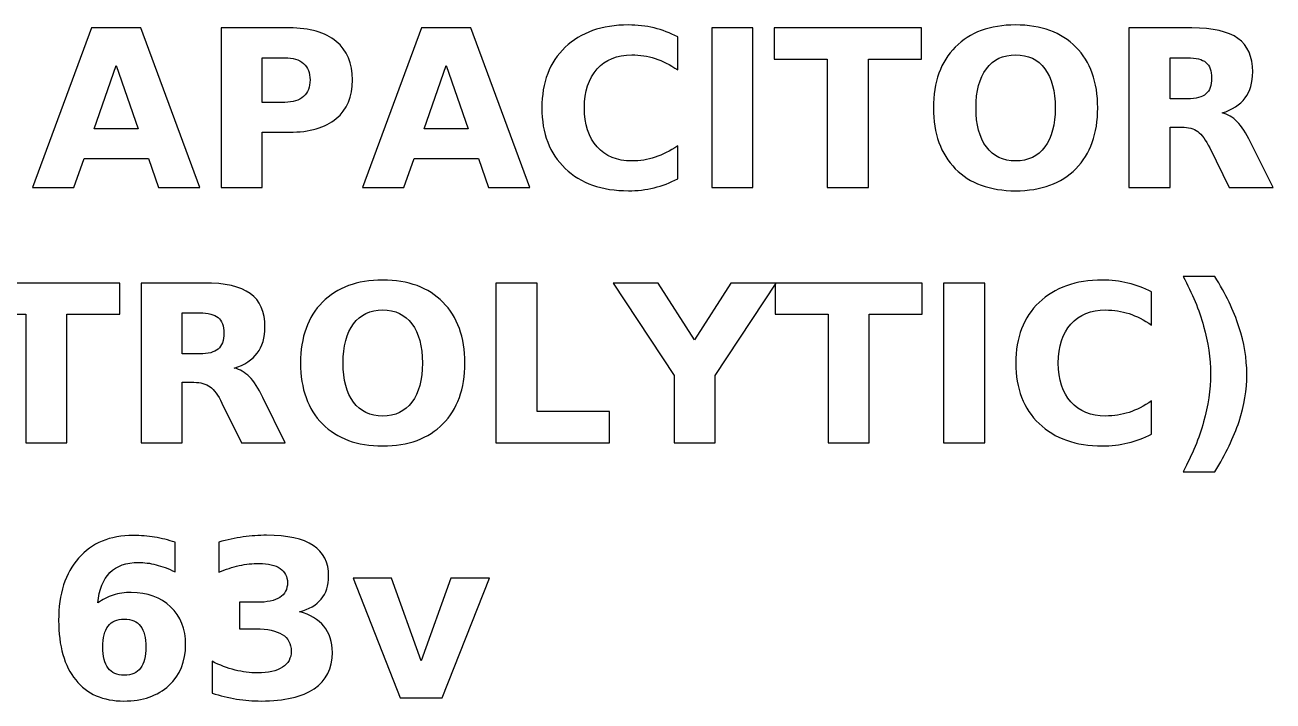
# Model space of a CAD drawing. Header units: centimetres. Extents: x -11.33 to -9.65, y -15.1 to -13.82.
# Drawn here: x -10.705 to -9.649, y -14.387 to -13.815 of the extents above; entities that cross this region are included whole.
import ezdxf

# ---------------------------------------------------------------- set-up
doc = ezdxf.new("R2010")
doc.units = ezdxf.units.CM
doc.header["$MEASUREMENT"] = 0
doc.layers.add('Layer 1', color=7, linetype='Continuous')

msp = doc.modelspace()

# ---------------------------------------------------------------- linework, layer by layer
at = {"layer": 'Layer 1', "color": 250}
for points, knots in [([(-10.15278, -13.94544), (-10.15917, -13.94874), (-10.16584, -13.95124), (-10.17278, -13.95294), (-10.17278, -13.95294), (-10.1797, -13.95464), (-10.18695, -13.95547), (-10.19448, -13.95547), (-10.19448, -13.95547), (-10.21695, -13.95547), (-10.23477, -13.94918), (-10.24792, -13.93661), (-10.24792, -13.93661), (-10.26107, -13.92405), (-10.26764, -13.90701), (-10.26764, -13.88546), (-10.26764, -13.88546), (-10.26764, -13.86389), (-10.26107, -13.84682), (-10.24792, -13.83425), (-10.24792, -13.83425), (-10.23477, -13.82169), (-10.21695, -13.81539), (-10.19448, -13.81539), (-10.19448, -13.81539), (-10.18695, -13.81539), (-10.1797, -13.81623), (-10.17278, -13.81792), (-10.17278, -13.81792), (-10.16584, -13.81962), (-10.15917, -13.82212), (-10.15278, -13.82543), (-10.15278, -13.82543), (-10.15278, -13.82543), (-10.15278, -13.85336), (-10.15278, -13.85336), (-10.15278, -13.85336), (-10.15923, -13.84895), (-10.16559, -13.84574), (-10.17186, -13.8437), (-10.17186, -13.8437), (-10.17812, -13.84163), (-10.18473, -13.84061), (-10.19167, -13.84061), (-10.19167, -13.84061), (-10.20408, -13.84061), (-10.21387, -13.84459), (-10.22097, -13.85256), (-10.22097, -13.85256), (-10.2281, -13.86052), (-10.23165, -13.87148), (-10.23165, -13.88546), (-10.23165, -13.88546), (-10.23165, -13.89942), (-10.2281, -13.91034), (-10.22097, -13.91831), (-10.22097, -13.91831), (-10.21387, -13.92627), (-10.20408, -13.93025), (-10.19167, -13.93025), (-10.19167, -13.93025), (-10.18473, -13.93025), (-10.17812, -13.92924), (-10.17186, -13.92717), (-10.17186, -13.92717), (-10.16559, -13.92513), (-10.15923, -13.92192), (-10.15278, -13.91751), (-10.15278, -13.91751), (-10.15278, -13.91751), (-10.15278, -13.94544), (-10.15278, -13.94544)], [0, 0, 0, 0, 0.0555556, 0.0555556, 0.0555556, 0.0555556, 0.1111111, 0.1111111, 0.1111111, 0.1111111, 0.1666667, 0.1666667, 0.1666667, 0.1666667, 0.2222222, 0.2222222, 0.2222222, 0.2222222, 0.2777778, 0.2777778, 0.2777778, 0.2777778, 0.3333333, 0.3333333, 0.3333333, 0.3333333, 0.3888889, 0.3888889, 0.3888889, 0.3888889, 0.4444444, 0.4444444, 0.4444444, 0.4444444, 0.5, 0.5, 0.5, 0.5, 0.5555556, 0.5555556, 0.5555556, 0.5555556, 0.6111111, 0.6111111, 0.6111111, 0.6111111, 0.6666667, 0.6666667, 0.6666667, 0.6666667, 0.7222222, 0.7222222, 0.7222222, 0.7222222, 0.7777778, 0.7777778, 0.7777778, 0.7777778, 0.8333333, 0.8333333, 0.8333333, 0.8333333, 0.8888889, 0.8888889, 0.8888889, 0.8888889, 0.9444444, 0.9444444, 0.9444444, 0.9444444, 1, 1, 1, 1]), ([(-9.86704, -13.81539), (-9.84534, -13.81539), (-9.82833, -13.8216), (-9.81604, -13.83404), (-9.81604, -13.83404), (-9.80373, -13.84645), (-9.79758, -13.86358), (-9.79758, -13.88546), (-9.79758, -13.88546), (-9.79758, -13.90729), (-9.80373, -13.92442), (-9.81604, -13.93683), (-9.81604, -13.93683), (-9.82833, -13.94927), (-9.84534, -13.95547), (-9.86704, -13.95547), (-9.86704, -13.95547), (-9.88868, -13.95547), (-9.90565, -13.94927), (-9.918, -13.93683), (-9.918, -13.93683), (-9.93032, -13.92442), (-9.93649, -13.90729), (-9.93649, -13.88546), (-9.93649, -13.88546), (-9.93649, -13.86358), (-9.93032, -13.84645), (-9.918, -13.83404), (-9.918, -13.83404), (-9.90565, -13.8216), (-9.88868, -13.81539), (-9.86704, -13.81539)], [0, 0, 0, 0, 0.125, 0.125, 0.125, 0.125, 0.25, 0.25, 0.25, 0.25, 0.375, 0.375, 0.375, 0.375, 0.5, 0.5, 0.5, 0.5, 0.625, 0.625, 0.625, 0.625, 0.75, 0.75, 0.75, 0.75, 0.875, 0.875, 0.875, 0.875, 1, 1, 1, 1]), ([(-10.60037, -13.92828), (-10.60037, -13.92828), (-10.65482, -13.92828), (-10.65482, -13.92828), (-10.65482, -13.92828), (-10.65482, -13.92828), (-10.6634, -13.95285), (-10.6634, -13.95285), (-10.6634, -13.95285), (-10.6634, -13.95285), (-10.6984, -13.95285), (-10.6984, -13.95285), (-10.6984, -13.95285), (-10.6984, -13.95285), (-10.6484, -13.81783), (-10.6484, -13.81783), (-10.6484, -13.81783), (-10.6484, -13.81783), (-10.60688, -13.81783), (-10.60688, -13.81783), (-10.60688, -13.81783), (-10.60688, -13.81783), (-10.55687, -13.95285), (-10.55687, -13.95285), (-10.55687, -13.95285), (-10.55687, -13.95285), (-10.59188, -13.95285), (-10.59188, -13.95285), (-10.59188, -13.95285), (-10.59188, -13.95285), (-10.60037, -13.92828), (-10.60037, -13.92828)], [0, 0, 0, 0, 0.125, 0.125, 0.125, 0.125, 0.25, 0.25, 0.25, 0.25, 0.375, 0.375, 0.375, 0.375, 0.5, 0.5, 0.5, 0.5, 0.625, 0.625, 0.625, 0.625, 0.75, 0.75, 0.75, 0.75, 0.875, 0.875, 0.875, 0.875, 1, 1, 1, 1]), ([(-10.53894, -13.81783), (-10.53894, -13.81783), (-10.48116, -13.81783), (-10.48116, -13.81783), (-10.48116, -13.81783), (-10.46396, -13.81783), (-10.45078, -13.82166), (-10.44158, -13.82928), (-10.44158, -13.82928), (-10.43238, -13.83691), (-10.42778, -13.84777), (-10.42778, -13.86188), (-10.42778, -13.86188), (-10.42778, -13.87602), (-10.43238, -13.88692), (-10.44158, -13.89454), (-10.44158, -13.89454), (-10.45078, -13.90216), (-10.46396, -13.90599), (-10.48116, -13.90599), (-10.48116, -13.90599), (-10.48116, -13.90599), (-10.50412, -13.90599), (-10.50412, -13.90599), (-10.50412, -13.90599), (-10.50412, -13.90599), (-10.50412, -13.95285), (-10.50412, -13.95285), (-10.50412, -13.95285), (-10.50412, -13.95285), (-10.53894, -13.95285), (-10.53894, -13.95285), (-10.53894, -13.95285), (-10.53894, -13.95285), (-10.53894, -13.81783), (-10.53894, -13.81783)], [0, 0, 0, 0, 0.1111111, 0.1111111, 0.1111111, 0.1111111, 0.2222222, 0.2222222, 0.2222222, 0.2222222, 0.3333333, 0.3333333, 0.3333333, 0.3333333, 0.4444444, 0.4444444, 0.4444444, 0.4444444, 0.5555556, 0.5555556, 0.5555556, 0.5555556, 0.6666667, 0.6666667, 0.6666667, 0.6666667, 0.7777778, 0.7777778, 0.7777778, 0.7777778, 0.8888889, 0.8888889, 0.8888889, 0.8888889, 1, 1, 1, 1]), ([(-10.32129, -13.92828), (-10.32129, -13.92828), (-10.37574, -13.92828), (-10.37574, -13.92828), (-10.37574, -13.92828), (-10.37574, -13.92828), (-10.38432, -13.95285), (-10.38432, -13.95285), (-10.38432, -13.95285), (-10.38432, -13.95285), (-10.41932, -13.95285), (-10.41932, -13.95285), (-10.41932, -13.95285), (-10.41932, -13.95285), (-10.36932, -13.81783), (-10.36932, -13.81783), (-10.36932, -13.81783), (-10.36932, -13.81783), (-10.3278, -13.81783), (-10.3278, -13.81783), (-10.3278, -13.81783), (-10.3278, -13.81783), (-10.27779, -13.95285), (-10.27779, -13.95285), (-10.27779, -13.95285), (-10.27779, -13.95285), (-10.3128, -13.95285), (-10.3128, -13.95285), (-10.3128, -13.95285), (-10.3128, -13.95285), (-10.32129, -13.92828), (-10.32129, -13.92828)], [0, 0, 0, 0, 0.125, 0.125, 0.125, 0.125, 0.25, 0.25, 0.25, 0.25, 0.375, 0.375, 0.375, 0.375, 0.5, 0.5, 0.5, 0.5, 0.625, 0.625, 0.625, 0.625, 0.75, 0.75, 0.75, 0.75, 0.875, 0.875, 0.875, 0.875, 1, 1, 1, 1]), ([(-10.12395, -13.81783), (-10.12395, -13.81783), (-10.08913, -13.81783), (-10.08913, -13.81783), (-10.08913, -13.81783), (-10.08913, -13.81783), (-10.08913, -13.95285), (-10.08913, -13.95285), (-10.08913, -13.95285), (-10.08913, -13.95285), (-10.12395, -13.95285), (-10.12395, -13.95285), (-10.12395, -13.95285), (-10.12395, -13.95285), (-10.12395, -13.81783), (-10.12395, -13.81783)], [0, 0, 0, 0, 0.25, 0.25, 0.25, 0.25, 0.5, 0.5, 0.5, 0.5, 0.75, 0.75, 0.75, 0.75, 1, 1, 1, 1]), ([(-10.07116, -13.81783), (-10.07116, -13.81783), (-9.94673, -13.81783), (-9.94673, -13.81783), (-9.94673, -13.81783), (-9.94673, -13.81783), (-9.94673, -13.84416), (-9.94673, -13.84416), (-9.94673, -13.84416), (-9.94673, -13.84416), (-9.99149, -13.84416), (-9.99149, -13.84416), (-9.99149, -13.84416), (-9.99149, -13.84416), (-9.99149, -13.95285), (-9.99149, -13.95285), (-9.99149, -13.95285), (-9.99149, -13.95285), (-10.02631, -13.95285), (-10.02631, -13.95285), (-10.02631, -13.95285), (-10.02631, -13.95285), (-10.02631, -13.84416), (-10.02631, -13.84416), (-10.02631, -13.84416), (-10.02631, -13.84416), (-10.07116, -13.84416), (-10.07116, -13.84416), (-10.07116, -13.84416), (-10.07116, -13.84416), (-10.07116, -13.81783), (-10.07116, -13.81783)], [0, 0, 0, 0, 0.125, 0.125, 0.125, 0.125, 0.25, 0.25, 0.25, 0.25, 0.375, 0.375, 0.375, 0.375, 0.5, 0.5, 0.5, 0.5, 0.625, 0.625, 0.625, 0.625, 0.75, 0.75, 0.75, 0.75, 0.875, 0.875, 0.875, 0.875, 1, 1, 1, 1]), ([(-9.73643, -13.90176), (-9.73643, -13.90176), (-9.73643, -13.95285), (-9.73643, -13.95285), (-9.73643, -13.95285), (-9.73643, -13.95285), (-9.77125, -13.95285), (-9.77125, -13.95285), (-9.77125, -13.95285), (-9.77125, -13.95285), (-9.77125, -13.81783), (-9.77125, -13.81783), (-9.77125, -13.81783), (-9.77125, -13.81783), (-9.71807, -13.81783), (-9.71807, -13.81783), (-9.71807, -13.81783), (-9.70029, -13.81783), (-9.68723, -13.82083), (-9.67896, -13.82678), (-9.67896, -13.82678), (-9.67065, -13.83274), (-9.66652, -13.84219), (-9.66652, -13.85509), (-9.66652, -13.85509), (-9.66652, -13.86401), (-9.66868, -13.87136), (-9.67297, -13.87707), (-9.67297, -13.87707), (-9.67729, -13.88281), (-9.6838, -13.88704), (-9.69248, -13.88972), (-9.69248, -13.88972), (-9.68772, -13.89084), (-9.68343, -13.89327), (-9.67967, -13.8971), (-9.67967, -13.8971), (-9.6759, -13.90093), (-9.6721, -13.90673), (-9.66824, -13.91451), (-9.66824, -13.91451), (-9.66824, -13.91451), (-9.64932, -13.95285), (-9.64932, -13.95285), (-9.64932, -13.95285), (-9.64932, -13.95285), (-9.68643, -13.95285), (-9.68643, -13.95285), (-9.68643, -13.95285), (-9.68643, -13.95285), (-9.70288, -13.9193), (-9.70288, -13.9193), (-9.70288, -13.9193), (-9.70618, -13.91257), (-9.70955, -13.90794), (-9.71297, -13.90547), (-9.71297, -13.90547), (-9.71637, -13.903), (-9.72091, -13.90176), (-9.72659, -13.90176), (-9.72659, -13.90176), (-9.72659, -13.90176), (-9.73643, -13.90176), (-9.73643, -13.90176)], [0, 0, 0, 0, 0.0625, 0.0625, 0.0625, 0.0625, 0.125, 0.125, 0.125, 0.125, 0.1875, 0.1875, 0.1875, 0.1875, 0.25, 0.25, 0.25, 0.25, 0.3125, 0.3125, 0.3125, 0.3125, 0.375, 0.375, 0.375, 0.375, 0.4375, 0.4375, 0.4375, 0.4375, 0.5, 0.5, 0.5, 0.5, 0.5625, 0.5625, 0.5625, 0.5625, 0.625, 0.625, 0.625, 0.625, 0.6875, 0.6875, 0.6875, 0.6875, 0.75, 0.75, 0.75, 0.75, 0.8125, 0.8125, 0.8125, 0.8125, 0.875, 0.875, 0.875, 0.875, 0.9375, 0.9375, 0.9375, 0.9375, 1, 1, 1, 1]), ([(-10.50412, -13.84305), (-10.50412, -13.84305), (-10.50412, -13.88077), (-10.50412, -13.88077), (-10.50412, -13.88077), (-10.50412, -13.88077), (-10.48486, -13.88077), (-10.48486, -13.88077), (-10.48486, -13.88077), (-10.4781, -13.88077), (-10.47288, -13.87914), (-10.46921, -13.87583), (-10.46921, -13.87583), (-10.46554, -13.87256), (-10.46368, -13.8679), (-10.46368, -13.86188), (-10.46368, -13.86188), (-10.46368, -13.85583), (-10.46554, -13.8512), (-10.46921, -13.84793), (-10.46921, -13.84793), (-10.47288, -13.84469), (-10.4781, -13.84305), (-10.48486, -13.84305), (-10.48486, -13.84305), (-10.48486, -13.84305), (-10.50412, -13.84305), (-10.50412, -13.84305)], [0, 0, 0, 0, 0.1428571, 0.1428571, 0.1428571, 0.1428571, 0.2857143, 0.2857143, 0.2857143, 0.2857143, 0.4285714, 0.4285714, 0.4285714, 0.4285714, 0.5714286, 0.5714286, 0.5714286, 0.5714286, 0.7142857, 0.7142857, 0.7142857, 0.7142857, 0.8571429, 0.8571429, 0.8571429, 0.8571429, 1, 1, 1, 1]), ([(-9.86704, -13.84061), (-9.87766, -13.84061), (-9.88587, -13.84453), (-9.89173, -13.85237), (-9.89173, -13.85237), (-9.89757, -13.86021), (-9.9005, -13.87123), (-9.9005, -13.88546), (-9.9005, -13.88546), (-9.9005, -13.89966), (-9.89757, -13.91065), (-9.89173, -13.91849), (-9.89173, -13.91849), (-9.88587, -13.92633), (-9.87766, -13.93025), (-9.86704, -13.93025), (-9.86704, -13.93025), (-9.85636, -13.93025), (-9.84811, -13.92633), (-9.84225, -13.91849), (-9.84225, -13.91849), (-9.83642, -13.91065), (-9.83348, -13.89966), (-9.83348, -13.88546), (-9.83348, -13.88546), (-9.83348, -13.87123), (-9.83642, -13.86021), (-9.84225, -13.85237), (-9.84225, -13.85237), (-9.84811, -13.84453), (-9.85636, -13.84061), (-9.86704, -13.84061)], [0, 0, 0, 0, 0.125, 0.125, 0.125, 0.125, 0.25, 0.25, 0.25, 0.25, 0.375, 0.375, 0.375, 0.375, 0.5, 0.5, 0.5, 0.5, 0.625, 0.625, 0.625, 0.625, 0.75, 0.75, 0.75, 0.75, 0.875, 0.875, 0.875, 0.875, 1, 1, 1, 1]), ([(-9.72177, -13.87772), (-9.71448, -13.87772), (-9.70924, -13.87636), (-9.70609, -13.87364), (-9.70609, -13.87364), (-9.70291, -13.87093), (-9.70133, -13.86645), (-9.70133, -13.86024), (-9.70133, -13.86024), (-9.70133, -13.8541), (-9.70291, -13.84969), (-9.70609, -13.84703), (-9.70609, -13.84703), (-9.70924, -13.84438), (-9.71448, -13.84305), (-9.72177, -13.84305), (-9.72177, -13.84305), (-9.72177, -13.84305), (-9.73643, -13.84305), (-9.73643, -13.84305), (-9.73643, -13.84305), (-9.73643, -13.84305), (-9.73643, -13.87772), (-9.73643, -13.87772), (-9.73643, -13.87772), (-9.73643, -13.87772), (-9.72177, -13.87772), (-9.72177, -13.87772)], [0, 0, 0, 0, 0.1428571, 0.1428571, 0.1428571, 0.1428571, 0.2857143, 0.2857143, 0.2857143, 0.2857143, 0.4285714, 0.4285714, 0.4285714, 0.4285714, 0.5714286, 0.5714286, 0.5714286, 0.5714286, 0.7142857, 0.7142857, 0.7142857, 0.7142857, 0.8571429, 0.8571429, 0.8571429, 0.8571429, 1, 1, 1, 1]), ([(-10.64614, -13.90321), (-10.64614, -13.90321), (-10.60913, -13.90321), (-10.60913, -13.90321), (-10.60913, -13.90321), (-10.60913, -13.90321), (-10.62759, -13.8495), (-10.62759, -13.8495), (-10.62759, -13.8495), (-10.62759, -13.8495), (-10.64614, -13.90321), (-10.64614, -13.90321)], [0, 0, 0, 0, 0.3333333, 0.3333333, 0.3333333, 0.3333333, 0.6666667, 0.6666667, 0.6666667, 0.6666667, 1, 1, 1, 1]), ([(-10.36706, -13.90321), (-10.36706, -13.90321), (-10.33005, -13.90321), (-10.33005, -13.90321), (-10.33005, -13.90321), (-10.33005, -13.90321), (-10.34851, -13.8495), (-10.34851, -13.8495), (-10.34851, -13.8495), (-10.34851, -13.8495), (-10.36706, -13.90321), (-10.36706, -13.90321)], [0, 0, 0, 0, 0.3333333, 0.3333333, 0.3333333, 0.3333333, 0.6666667, 0.6666667, 0.6666667, 0.6666667, 1, 1, 1, 1]), ([(-10.74899, -14.03342), (-10.74899, -14.03342), (-10.62456, -14.03342), (-10.62456, -14.03342), (-10.62456, -14.03342), (-10.62456, -14.03342), (-10.62456, -14.05975), (-10.62456, -14.05975), (-10.62456, -14.05975), (-10.62456, -14.05975), (-10.66932, -14.05975), (-10.66932, -14.05975), (-10.66932, -14.05975), (-10.66932, -14.05975), (-10.66932, -14.16844), (-10.66932, -14.16844), (-10.66932, -14.16844), (-10.66932, -14.16844), (-10.70414, -14.16844), (-10.70414, -14.16844), (-10.70414, -14.16844), (-10.70414, -14.16844), (-10.70414, -14.05975), (-10.70414, -14.05975), (-10.70414, -14.05975), (-10.70414, -14.05975), (-10.74899, -14.05975), (-10.74899, -14.05975), (-10.74899, -14.05975), (-10.74899, -14.05975), (-10.74899, -14.03342), (-10.74899, -14.03342)], [0, 0, 0, 0, 0.125, 0.125, 0.125, 0.125, 0.25, 0.25, 0.25, 0.25, 0.375, 0.375, 0.375, 0.375, 0.5, 0.5, 0.5, 0.5, 0.625, 0.625, 0.625, 0.625, 0.75, 0.75, 0.75, 0.75, 0.875, 0.875, 0.875, 0.875, 1, 1, 1, 1]), ([(-10.57172, -14.11735), (-10.57172, -14.11735), (-10.57172, -14.16844), (-10.57172, -14.16844), (-10.57172, -14.16844), (-10.57172, -14.16844), (-10.60654, -14.16844), (-10.60654, -14.16844), (-10.60654, -14.16844), (-10.60654, -14.16844), (-10.60654, -14.03342), (-10.60654, -14.03342), (-10.60654, -14.03342), (-10.60654, -14.03342), (-10.55336, -14.03342), (-10.55336, -14.03342), (-10.55336, -14.03342), (-10.53558, -14.03342), (-10.52252, -14.03642), (-10.51425, -14.04237), (-10.51425, -14.04237), (-10.50594, -14.04833), (-10.50181, -14.05778), (-10.50181, -14.07068), (-10.50181, -14.07068), (-10.50181, -14.0796), (-10.50397, -14.08695), (-10.50826, -14.09266), (-10.50826, -14.09266), (-10.51258, -14.0984), (-10.51909, -14.10263), (-10.52777, -14.10531), (-10.52777, -14.10531), (-10.52301, -14.10643), (-10.51872, -14.10886), (-10.51496, -14.11269), (-10.51496, -14.11269), (-10.51119, -14.11652), (-10.50739, -14.12232), (-10.50353, -14.1301), (-10.50353, -14.1301), (-10.50353, -14.1301), (-10.48461, -14.16844), (-10.48461, -14.16844), (-10.48461, -14.16844), (-10.48461, -14.16844), (-10.52172, -14.16844), (-10.52172, -14.16844), (-10.52172, -14.16844), (-10.52172, -14.16844), (-10.53817, -14.13489), (-10.53817, -14.13489), (-10.53817, -14.13489), (-10.54147, -14.12816), (-10.54484, -14.12353), (-10.54826, -14.12106), (-10.54826, -14.12106), (-10.55166, -14.11859), (-10.5562, -14.11735), (-10.56188, -14.11735), (-10.56188, -14.11735), (-10.56188, -14.11735), (-10.57172, -14.11735), (-10.57172, -14.11735)], [0, 0, 0, 0, 0.0625, 0.0625, 0.0625, 0.0625, 0.125, 0.125, 0.125, 0.125, 0.1875, 0.1875, 0.1875, 0.1875, 0.25, 0.25, 0.25, 0.25, 0.3125, 0.3125, 0.3125, 0.3125, 0.375, 0.375, 0.375, 0.375, 0.4375, 0.4375, 0.4375, 0.4375, 0.5, 0.5, 0.5, 0.5, 0.5625, 0.5625, 0.5625, 0.5625, 0.625, 0.625, 0.625, 0.625, 0.6875, 0.6875, 0.6875, 0.6875, 0.75, 0.75, 0.75, 0.75, 0.8125, 0.8125, 0.8125, 0.8125, 0.875, 0.875, 0.875, 0.875, 0.9375, 0.9375, 0.9375, 0.9375, 1, 1, 1, 1]), ([(-10.40226, -14.03098), (-10.38056, -14.03098), (-10.36355, -14.03719), (-10.35126, -14.04963), (-10.35126, -14.04963), (-10.33895, -14.06204), (-10.3328, -14.07917), (-10.3328, -14.10105), (-10.3328, -14.10105), (-10.3328, -14.12288), (-10.33895, -14.14001), (-10.35126, -14.15242), (-10.35126, -14.15242), (-10.36355, -14.16486), (-10.38056, -14.17106), (-10.40226, -14.17106), (-10.40226, -14.17106), (-10.4239, -14.17106), (-10.44087, -14.16486), (-10.45322, -14.15242), (-10.45322, -14.15242), (-10.46554, -14.14001), (-10.47171, -14.12288), (-10.47171, -14.10105), (-10.47171, -14.10105), (-10.47171, -14.07917), (-10.46554, -14.06204), (-10.45322, -14.04963), (-10.45322, -14.04963), (-10.44087, -14.03719), (-10.4239, -14.03098), (-10.40226, -14.03098)], [0, 0, 0, 0, 0.125, 0.125, 0.125, 0.125, 0.25, 0.25, 0.25, 0.25, 0.375, 0.375, 0.375, 0.375, 0.5, 0.5, 0.5, 0.5, 0.625, 0.625, 0.625, 0.625, 0.75, 0.75, 0.75, 0.75, 0.875, 0.875, 0.875, 0.875, 1, 1, 1, 1]), ([(-10.30647, -14.03342), (-10.30647, -14.03342), (-10.27165, -14.03342), (-10.27165, -14.03342), (-10.27165, -14.03342), (-10.27165, -14.03342), (-10.27165, -14.14211), (-10.27165, -14.14211), (-10.27165, -14.14211), (-10.27165, -14.14211), (-10.21053, -14.14211), (-10.21053, -14.14211), (-10.21053, -14.14211), (-10.21053, -14.14211), (-10.21053, -14.16844), (-10.21053, -14.16844), (-10.21053, -14.16844), (-10.21053, -14.16844), (-10.30647, -14.16844), (-10.30647, -14.16844), (-10.30647, -14.16844), (-10.30647, -14.16844), (-10.30647, -14.03342), (-10.30647, -14.03342)], [0, 0, 0, 0, 0.1666667, 0.1666667, 0.1666667, 0.1666667, 0.3333333, 0.3333333, 0.3333333, 0.3333333, 0.5, 0.5, 0.5, 0.5, 0.6666667, 0.6666667, 0.6666667, 0.6666667, 0.8333333, 0.8333333, 0.8333333, 0.8333333, 1, 1, 1, 1]), ([(-10.20729, -14.03342), (-10.20729, -14.03342), (-10.16923, -14.03342), (-10.16923, -14.03342), (-10.16923, -14.03342), (-10.16923, -14.03342), (-10.13845, -14.08155), (-10.13845, -14.08155), (-10.13845, -14.08155), (-10.13845, -14.08155), (-10.10771, -14.03342), (-10.10771, -14.03342), (-10.10771, -14.03342), (-10.10771, -14.03342), (-10.06956, -14.03342), (-10.06956, -14.03342), (-10.06956, -14.03342), (-10.06956, -14.03342), (-10.12101, -14.11155), (-10.12101, -14.11155), (-10.12101, -14.11155), (-10.12101, -14.11155), (-10.12101, -14.16844), (-10.12101, -14.16844), (-10.12101, -14.16844), (-10.12101, -14.16844), (-10.15583, -14.16844), (-10.15583, -14.16844), (-10.15583, -14.16844), (-10.15583, -14.16844), (-10.15583, -14.11155), (-10.15583, -14.11155), (-10.15583, -14.11155), (-10.15583, -14.11155), (-10.20729, -14.03342), (-10.20729, -14.03342)], [0, 0, 0, 0, 0.1111111, 0.1111111, 0.1111111, 0.1111111, 0.2222222, 0.2222222, 0.2222222, 0.2222222, 0.3333333, 0.3333333, 0.3333333, 0.3333333, 0.4444444, 0.4444444, 0.4444444, 0.4444444, 0.5555556, 0.5555556, 0.5555556, 0.5555556, 0.6666667, 0.6666667, 0.6666667, 0.6666667, 0.7777778, 0.7777778, 0.7777778, 0.7777778, 0.8888889, 0.8888889, 0.8888889, 0.8888889, 1, 1, 1, 1]), ([(-10.07045, -14.03342), (-10.07045, -14.03342), (-9.94602, -14.03342), (-9.94602, -14.03342), (-9.94602, -14.03342), (-9.94602, -14.03342), (-9.94602, -14.05975), (-9.94602, -14.05975), (-9.94602, -14.05975), (-9.94602, -14.05975), (-9.99078, -14.05975), (-9.99078, -14.05975), (-9.99078, -14.05975), (-9.99078, -14.05975), (-9.99078, -14.16844), (-9.99078, -14.16844), (-9.99078, -14.16844), (-9.99078, -14.16844), (-10.0256, -14.16844), (-10.0256, -14.16844), (-10.0256, -14.16844), (-10.0256, -14.16844), (-10.0256, -14.05975), (-10.0256, -14.05975), (-10.0256, -14.05975), (-10.0256, -14.05975), (-10.07045, -14.05975), (-10.07045, -14.05975), (-10.07045, -14.05975), (-10.07045, -14.05975), (-10.07045, -14.03342), (-10.07045, -14.03342)], [0, 0, 0, 0, 0.125, 0.125, 0.125, 0.125, 0.25, 0.25, 0.25, 0.25, 0.375, 0.375, 0.375, 0.375, 0.5, 0.5, 0.5, 0.5, 0.625, 0.625, 0.625, 0.625, 0.75, 0.75, 0.75, 0.75, 0.875, 0.875, 0.875, 0.875, 1, 1, 1, 1]), ([(-9.928, -14.03342), (-9.928, -14.03342), (-9.89318, -14.03342), (-9.89318, -14.03342), (-9.89318, -14.03342), (-9.89318, -14.03342), (-9.89318, -14.16844), (-9.89318, -14.16844), (-9.89318, -14.16844), (-9.89318, -14.16844), (-9.928, -14.16844), (-9.928, -14.16844), (-9.928, -14.16844), (-9.928, -14.16844), (-9.928, -14.03342), (-9.928, -14.03342)], [0, 0, 0, 0, 0.25, 0.25, 0.25, 0.25, 0.5, 0.5, 0.5, 0.5, 0.75, 0.75, 0.75, 0.75, 1, 1, 1, 1]), ([(-9.75202, -14.16103), (-9.75841, -14.16433), (-9.76508, -14.16683), (-9.77202, -14.16853), (-9.77202, -14.16853), (-9.77894, -14.17023), (-9.78619, -14.17106), (-9.79372, -14.17106), (-9.79372, -14.17106), (-9.81619, -14.17106), (-9.83401, -14.16477), (-9.84716, -14.1522), (-9.84716, -14.1522), (-9.86031, -14.13964), (-9.86688, -14.1226), (-9.86688, -14.10105), (-9.86688, -14.10105), (-9.86688, -14.07948), (-9.86031, -14.06241), (-9.84716, -14.04984), (-9.84716, -14.04984), (-9.83401, -14.03728), (-9.81619, -14.03098), (-9.79372, -14.03098), (-9.79372, -14.03098), (-9.78619, -14.03098), (-9.77894, -14.03182), (-9.77202, -14.03351), (-9.77202, -14.03351), (-9.76508, -14.03521), (-9.75841, -14.03771), (-9.75202, -14.04102), (-9.75202, -14.04102), (-9.75202, -14.04102), (-9.75202, -14.06895), (-9.75202, -14.06895), (-9.75202, -14.06895), (-9.75847, -14.06454), (-9.76483, -14.06133), (-9.7711, -14.05929), (-9.7711, -14.05929), (-9.77736, -14.05722), (-9.78397, -14.0562), (-9.79091, -14.0562), (-9.79091, -14.0562), (-9.80332, -14.0562), (-9.81311, -14.06018), (-9.82021, -14.06815), (-9.82021, -14.06815), (-9.82734, -14.07611), (-9.83089, -14.08707), (-9.83089, -14.10105), (-9.83089, -14.10105), (-9.83089, -14.11501), (-9.82734, -14.12593), (-9.82021, -14.1339), (-9.82021, -14.1339), (-9.81311, -14.14186), (-9.80332, -14.14584), (-9.79091, -14.14584), (-9.79091, -14.14584), (-9.78397, -14.14584), (-9.77736, -14.14483), (-9.7711, -14.14276), (-9.7711, -14.14276), (-9.76483, -14.14072), (-9.75847, -14.13751), (-9.75202, -14.1331), (-9.75202, -14.1331), (-9.75202, -14.1331), (-9.75202, -14.16103), (-9.75202, -14.16103)], [0, 0, 0, 0, 0.0555556, 0.0555556, 0.0555556, 0.0555556, 0.1111111, 0.1111111, 0.1111111, 0.1111111, 0.1666667, 0.1666667, 0.1666667, 0.1666667, 0.2222222, 0.2222222, 0.2222222, 0.2222222, 0.2777778, 0.2777778, 0.2777778, 0.2777778, 0.3333333, 0.3333333, 0.3333333, 0.3333333, 0.3888889, 0.3888889, 0.3888889, 0.3888889, 0.4444444, 0.4444444, 0.4444444, 0.4444444, 0.5, 0.5, 0.5, 0.5, 0.5555556, 0.5555556, 0.5555556, 0.5555556, 0.6111111, 0.6111111, 0.6111111, 0.6111111, 0.6666667, 0.6666667, 0.6666667, 0.6666667, 0.7222222, 0.7222222, 0.7222222, 0.7222222, 0.7777778, 0.7777778, 0.7777778, 0.7777778, 0.8333333, 0.8333333, 0.8333333, 0.8333333, 0.8888889, 0.8888889, 0.8888889, 0.8888889, 0.9444444, 0.9444444, 0.9444444, 0.9444444, 1, 1, 1, 1]), ([(-9.72538, -14.19286), (-9.71767, -14.1785), (-9.71186, -14.16449), (-9.708, -14.15081), (-9.708, -14.15081), (-9.70415, -14.13711), (-9.70223, -14.12362), (-9.70223, -14.11028), (-9.70223, -14.11028), (-9.70223, -14.09695), (-9.70415, -14.08346), (-9.708, -14.06982), (-9.708, -14.06982), (-9.71186, -14.05617), (-9.71767, -14.04219), (-9.72538, -14.0279), (-9.72538, -14.0279), (-9.72538, -14.0279), (-9.69853, -14.0279), (-9.69853, -14.0279), (-9.69853, -14.0279), (-9.68936, -14.04268), (-9.68257, -14.05682), (-9.67812, -14.07037), (-9.67812, -14.07037), (-9.67371, -14.08389), (-9.67149, -14.09726), (-9.67149, -14.11047), (-9.67149, -14.11047), (-9.67149, -14.12368), (-9.67368, -14.13699), (-9.67809, -14.15038), (-9.67809, -14.15038), (-9.68248, -14.16381), (-9.6893, -14.17798), (-9.69853, -14.19286), (-9.69853, -14.19286), (-9.69853, -14.19286), (-9.72538, -14.19286), (-9.72538, -14.19286)], [0, 0, 0, 0, 0.1, 0.1, 0.1, 0.1, 0.2, 0.2, 0.2, 0.2, 0.3, 0.3, 0.3, 0.3, 0.4, 0.4, 0.4, 0.4, 0.5, 0.5, 0.5, 0.5, 0.6, 0.6, 0.6, 0.6, 0.7, 0.7, 0.7, 0.7, 0.8, 0.8, 0.8, 0.8, 0.9, 0.9, 0.9, 0.9, 1, 1, 1, 1]), ([(-10.40226, -14.0562), (-10.41288, -14.0562), (-10.42109, -14.06012), (-10.42695, -14.06796), (-10.42695, -14.06796), (-10.43279, -14.0758), (-10.43572, -14.08682), (-10.43572, -14.10105), (-10.43572, -14.10105), (-10.43572, -14.11525), (-10.43279, -14.12624), (-10.42695, -14.13408), (-10.42695, -14.13408), (-10.42109, -14.14192), (-10.41288, -14.14584), (-10.40226, -14.14584), (-10.40226, -14.14584), (-10.39158, -14.14584), (-10.38333, -14.14192), (-10.37747, -14.13408), (-10.37747, -14.13408), (-10.37164, -14.12624), (-10.3687, -14.11525), (-10.3687, -14.10105), (-10.3687, -14.10105), (-10.3687, -14.08682), (-10.37164, -14.0758), (-10.37747, -14.06796), (-10.37747, -14.06796), (-10.38333, -14.06012), (-10.39158, -14.0562), (-10.40226, -14.0562)], [0, 0, 0, 0, 0.125, 0.125, 0.125, 0.125, 0.25, 0.25, 0.25, 0.25, 0.375, 0.375, 0.375, 0.375, 0.5, 0.5, 0.5, 0.5, 0.625, 0.625, 0.625, 0.625, 0.75, 0.75, 0.75, 0.75, 0.875, 0.875, 0.875, 0.875, 1, 1, 1, 1]), ([(-10.55706, -14.09331), (-10.54977, -14.09331), (-10.54453, -14.09195), (-10.54138, -14.08923), (-10.54138, -14.08923), (-10.5382, -14.08652), (-10.53662, -14.08204), (-10.53662, -14.07583), (-10.53662, -14.07583), (-10.53662, -14.06969), (-10.5382, -14.06528), (-10.54138, -14.06262), (-10.54138, -14.06262), (-10.54453, -14.05997), (-10.54977, -14.05864), (-10.55706, -14.05864), (-10.55706, -14.05864), (-10.55706, -14.05864), (-10.57172, -14.05864), (-10.57172, -14.05864), (-10.57172, -14.05864), (-10.57172, -14.05864), (-10.57172, -14.09331), (-10.57172, -14.09331), (-10.57172, -14.09331), (-10.57172, -14.09331), (-10.55706, -14.09331), (-10.55706, -14.09331)], [0, 0, 0, 0, 0.1428571, 0.1428571, 0.1428571, 0.1428571, 0.2857143, 0.2857143, 0.2857143, 0.2857143, 0.4285714, 0.4285714, 0.4285714, 0.4285714, 0.5714286, 0.5714286, 0.5714286, 0.5714286, 0.7142857, 0.7142857, 0.7142857, 0.7142857, 0.8571429, 0.8571429, 0.8571429, 0.8571429, 1, 1, 1, 1]), ([(-10.57773, -14.25253), (-10.57773, -14.25253), (-10.57773, -14.2775), (-10.57773, -14.2775), (-10.57773, -14.2775), (-10.58348, -14.27479), (-10.58885, -14.27278), (-10.59391, -14.27148), (-10.59391, -14.27148), (-10.59897, -14.27019), (-10.60394, -14.26954), (-10.60876, -14.26954), (-10.60876, -14.26954), (-10.61913, -14.26954), (-10.62719, -14.27241), (-10.63299, -14.27818), (-10.63299, -14.27818), (-10.63876, -14.28392), (-10.64216, -14.29247), (-10.64311, -14.3038), (-10.64311, -14.3038), (-10.63913, -14.30087), (-10.63481, -14.29865), (-10.63018, -14.29717), (-10.63018, -14.29717), (-10.62555, -14.29568), (-10.62049, -14.29494), (-10.61499, -14.29494), (-10.61499, -14.29494), (-10.60119, -14.29494), (-10.59005, -14.29899), (-10.58159, -14.30708), (-10.58159, -14.30708), (-10.5731, -14.31513), (-10.56888, -14.32572), (-10.56888, -14.33881), (-10.56888, -14.33881), (-10.56888, -14.35329), (-10.5736, -14.36486), (-10.58307, -14.3736), (-10.58307, -14.3736), (-10.59252, -14.3823), (-10.60524, -14.38665), (-10.62114, -14.38665), (-10.62114, -14.38665), (-10.63867, -14.38665), (-10.65225, -14.38073), (-10.66188, -14.36887), (-10.66188, -14.36887), (-10.67148, -14.35705), (-10.6763, -14.34023), (-10.6763, -14.31847), (-10.6763, -14.31847), (-10.6763, -14.29618), (-10.67068, -14.27865), (-10.65944, -14.2659), (-10.65944, -14.2659), (-10.64818, -14.25315), (-10.63277, -14.24676), (-10.61317, -14.24676), (-10.61317, -14.24676), (-10.60697, -14.24676), (-10.60095, -14.24725), (-10.59508, -14.24821), (-10.59508, -14.24821), (-10.58925, -14.24917), (-10.58348, -14.25062), (-10.57773, -14.25253)], [0, 0, 0, 0, 0.0588235, 0.0588235, 0.0588235, 0.0588235, 0.1176471, 0.1176471, 0.1176471, 0.1176471, 0.1764706, 0.1764706, 0.1764706, 0.1764706, 0.2352941, 0.2352941, 0.2352941, 0.2352941, 0.2941176, 0.2941176, 0.2941176, 0.2941176, 0.3529412, 0.3529412, 0.3529412, 0.3529412, 0.4117647, 0.4117647, 0.4117647, 0.4117647, 0.4705882, 0.4705882, 0.4705882, 0.4705882, 0.5294118, 0.5294118, 0.5294118, 0.5294118, 0.5882353, 0.5882353, 0.5882353, 0.5882353, 0.6470588, 0.6470588, 0.6470588, 0.6470588, 0.7058824, 0.7058824, 0.7058824, 0.7058824, 0.7647059, 0.7647059, 0.7647059, 0.7647059, 0.8235294, 0.8235294, 0.8235294, 0.8235294, 0.8823529, 0.8823529, 0.8823529, 0.8823529, 0.9411765, 0.9411765, 0.9411765, 0.9411765, 1, 1, 1, 1]), ([(-10.47262, -14.31121), (-10.46355, -14.31356), (-10.4566, -14.31766), (-10.45188, -14.32347), (-10.45188, -14.32347), (-10.44716, -14.3293), (-10.44478, -14.33668), (-10.44478, -14.34566), (-10.44478, -14.34566), (-10.44478, -14.35906), (-10.4499, -14.36924), (-10.46015, -14.37622), (-10.46015, -14.37622), (-10.4704, -14.38317), (-10.48534, -14.38665), (-10.505, -14.38665), (-10.505, -14.38665), (-10.51195, -14.38665), (-10.51889, -14.3861), (-10.52587, -14.38499), (-10.52587, -14.38499), (-10.53282, -14.38388), (-10.5397, -14.38218), (-10.54652, -14.37996), (-10.54652, -14.37996), (-10.54652, -14.37996), (-10.54652, -14.3531), (-10.54652, -14.3531), (-10.54652, -14.3531), (-10.54001, -14.35634), (-10.53356, -14.35881), (-10.52714, -14.36048), (-10.52714, -14.36048), (-10.52072, -14.36211), (-10.51439, -14.36295), (-10.50818, -14.36295), (-10.50818, -14.36295), (-10.49895, -14.36295), (-10.49188, -14.36134), (-10.48698, -14.35816), (-10.48698, -14.35816), (-10.48207, -14.35495), (-10.4796, -14.35038), (-10.4796, -14.3444), (-10.4796, -14.3444), (-10.4796, -14.33825), (-10.48213, -14.33359), (-10.48716, -14.33044), (-10.48716, -14.33044), (-10.49219, -14.32726), (-10.49963, -14.32569), (-10.50945, -14.32569), (-10.50945, -14.32569), (-10.50945, -14.32569), (-10.52337, -14.32569), (-10.52337, -14.32569), (-10.52337, -14.32569), (-10.52337, -14.32569), (-10.52337, -14.30325), (-10.52337, -14.30325), (-10.52337, -14.30325), (-10.52337, -14.30325), (-10.50874, -14.30325), (-10.50874, -14.30325), (-10.50874, -14.30325), (-10.49997, -14.30325), (-10.49349, -14.30189), (-10.4892, -14.29914), (-10.4892, -14.29914), (-10.48491, -14.29639), (-10.48278, -14.29223), (-10.48278, -14.28664), (-10.48278, -14.28664), (-10.48278, -14.28145), (-10.48485, -14.27744), (-10.48901, -14.27463), (-10.48901, -14.27463), (-10.49318, -14.27179), (-10.49905, -14.27037), (-10.50664, -14.27037), (-10.50664, -14.27037), (-10.51226, -14.27037), (-10.51791, -14.27099), (-10.52365, -14.27226), (-10.52365, -14.27226), (-10.52936, -14.27352), (-10.53504, -14.2754), (-10.54072, -14.27787), (-10.54072, -14.27787), (-10.54072, -14.27787), (-10.54072, -14.25238), (-10.54072, -14.25238), (-10.54072, -14.25238), (-10.53383, -14.25043), (-10.52704, -14.24898), (-10.52028, -14.24802), (-10.52028, -14.24802), (-10.51352, -14.24707), (-10.50692, -14.24657), (-10.5004, -14.24657), (-10.5004, -14.24657), (-10.48287, -14.24657), (-10.46972, -14.24944), (-10.46102, -14.25522), (-10.46102, -14.25522), (-10.45231, -14.26096), (-10.44796, -14.26963), (-10.44796, -14.28121), (-10.44796, -14.28121), (-10.44796, -14.28908), (-10.45003, -14.29556), (-10.45419, -14.30059), (-10.45419, -14.30059), (-10.45836, -14.30562), (-10.4645, -14.30917), (-10.47262, -14.31121)], [0, 0, 0, 0, 0.0344828, 0.0344828, 0.0344828, 0.0344828, 0.0689655, 0.0689655, 0.0689655, 0.0689655, 0.1034483, 0.1034483, 0.1034483, 0.1034483, 0.137931, 0.137931, 0.137931, 0.137931, 0.1724138, 0.1724138, 0.1724138, 0.1724138, 0.2068966, 0.2068966, 0.2068966, 0.2068966, 0.2413793, 0.2413793, 0.2413793, 0.2413793, 0.2758621, 0.2758621, 0.2758621, 0.2758621, 0.3103448, 0.3103448, 0.3103448, 0.3103448, 0.3448276, 0.3448276, 0.3448276, 0.3448276, 0.3793103, 0.3793103, 0.3793103, 0.3793103, 0.4137931, 0.4137931, 0.4137931, 0.4137931, 0.4482759, 0.4482759, 0.4482759, 0.4482759, 0.4827586, 0.4827586, 0.4827586, 0.4827586, 0.5172414, 0.5172414, 0.5172414, 0.5172414, 0.5517241, 0.5517241, 0.5517241, 0.5517241, 0.5862069, 0.5862069, 0.5862069, 0.5862069, 0.6206897, 0.6206897, 0.6206897, 0.6206897, 0.6551724, 0.6551724, 0.6551724, 0.6551724, 0.6896552, 0.6896552, 0.6896552, 0.6896552, 0.7241379, 0.7241379, 0.7241379, 0.7241379, 0.7586207, 0.7586207, 0.7586207, 0.7586207, 0.7931034, 0.7931034, 0.7931034, 0.7931034, 0.8275862, 0.8275862, 0.8275862, 0.8275862, 0.862069, 0.862069, 0.862069, 0.862069, 0.8965517, 0.8965517, 0.8965517, 0.8965517, 0.9310345, 0.9310345, 0.9310345, 0.9310345, 0.9655172, 0.9655172, 0.9655172, 0.9655172, 1, 1, 1, 1]), ([(-10.42721, -14.28275), (-10.42721, -14.28275), (-10.39483, -14.28275), (-10.39483, -14.28275), (-10.39483, -14.28275), (-10.39483, -14.28275), (-10.36961, -14.35273), (-10.36961, -14.35273), (-10.36961, -14.35273), (-10.36961, -14.35273), (-10.34448, -14.28275), (-10.34448, -14.28275), (-10.34448, -14.28275), (-10.34448, -14.28275), (-10.31201, -14.28275), (-10.31201, -14.28275), (-10.31201, -14.28275), (-10.31201, -14.28275), (-10.35189, -14.38403), (-10.35189, -14.38403), (-10.35189, -14.38403), (-10.35189, -14.38403), (-10.38742, -14.38403), (-10.38742, -14.38403), (-10.38742, -14.38403), (-10.38742, -14.38403), (-10.42721, -14.28275), (-10.42721, -14.28275)], [0, 0, 0, 0, 0.1428571, 0.1428571, 0.1428571, 0.1428571, 0.2857143, 0.2857143, 0.2857143, 0.2857143, 0.4285714, 0.4285714, 0.4285714, 0.4285714, 0.5714286, 0.5714286, 0.5714286, 0.5714286, 0.7142857, 0.7142857, 0.7142857, 0.7142857, 0.8571429, 0.8571429, 0.8571429, 0.8571429, 1, 1, 1, 1]), ([(-10.62076, -14.31739), (-10.62688, -14.31739), (-10.63145, -14.31936), (-10.63447, -14.32331), (-10.63447, -14.32331), (-10.63753, -14.32726), (-10.63904, -14.33319), (-10.63904, -14.34106), (-10.63904, -14.34106), (-10.63904, -14.34896), (-10.63753, -14.35489), (-10.63447, -14.35884), (-10.63447, -14.35884), (-10.63145, -14.36279), (-10.62688, -14.36477), (-10.62076, -14.36477), (-10.62076, -14.36477), (-10.61462, -14.36477), (-10.61002, -14.36279), (-10.607, -14.35884), (-10.607, -14.35884), (-10.60394, -14.35489), (-10.60243, -14.34896), (-10.60243, -14.34106), (-10.60243, -14.34106), (-10.60243, -14.33319), (-10.60394, -14.32726), (-10.607, -14.32331), (-10.607, -14.32331), (-10.61002, -14.31936), (-10.61462, -14.31739), (-10.62076, -14.31739)], [0, 0, 0, 0, 0.125, 0.125, 0.125, 0.125, 0.25, 0.25, 0.25, 0.25, 0.375, 0.375, 0.375, 0.375, 0.5, 0.5, 0.5, 0.5, 0.625, 0.625, 0.625, 0.625, 0.75, 0.75, 0.75, 0.75, 0.875, 0.875, 0.875, 0.875, 1, 1, 1, 1])]:
    msp.add_open_spline(points, degree=3, knots=knots, dxfattribs=at)

doc.saveas('drawing.dxf')
